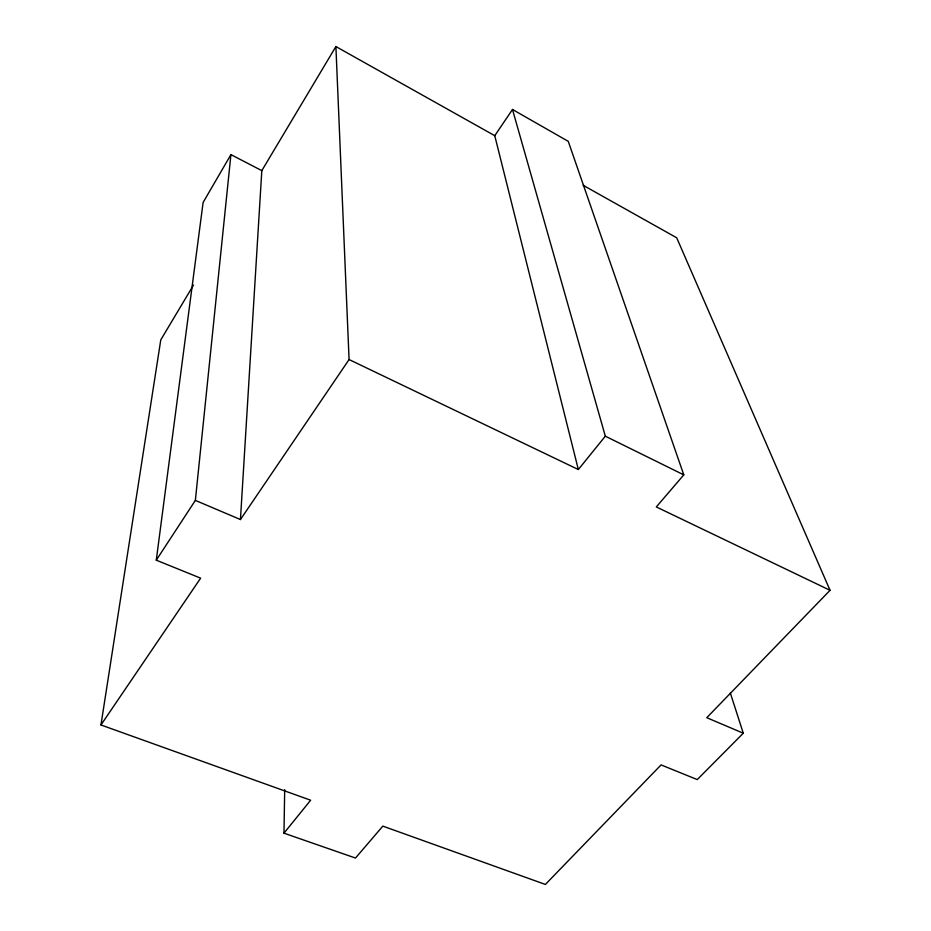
<?xml version="1.0" encoding="UTF-8"?>
<svg xmlns="http://www.w3.org/2000/svg" width="931" height="931" viewBox="0 0 931 931"><rect width="100%" height="100%" fill="white"/><g stroke="black" fill="none" stroke-linecap="round" stroke-linejoin="round"><path stroke-width="1.4" d="M730.37 693.13L743.287 733.209L697.249 779.584L661.068 764.91L545.38 884.45L382.839 826.123L355.491 858.045L283.967 833.175L284.7 789.674M261.82 170.629L230.923 154.627L195.359 500.389L240.442 519.545L261.82 170.629L335.893 46.55L494.757 135.693L578.337 469.538L605.325 436.185L512.492 109.486L494.757 135.693M283.967 833.175L310.64 800.218L100.955 724.97L200.631 578.163L156.28 560.171L203.121 202.423L230.923 154.627M100.955 724.97L160.784 339.873L193.508 285.049M156.28 560.171L195.359 500.389M240.442 519.545L349.078 359.541L335.893 46.55M512.492 109.486L568.247 141.337L683.785 474.868L656.308 506.941L830.045 590.301L706.769 717.696L743.287 733.209M349.078 359.541L578.337 469.538M605.325 436.185L683.785 474.868M583.132 185.281L676.709 237.789L830.045 590.301"/></g></svg>
